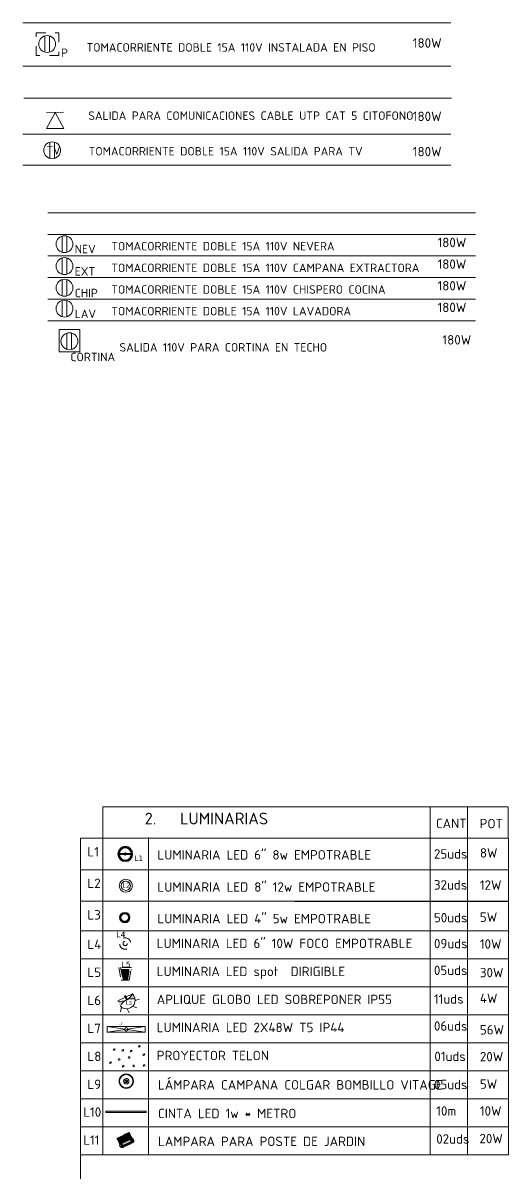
# Model space of a CAD drawing. Header units: millimetres. Extents: x 391 to 679, y 21 to 219.
# Drawn here: x 570.15 to 575.28, y 151.08 to 163.22 of the extents above; entities that cross this region are included whole.
import ezdxf

# ---------------------------------------------------------------- set-up
doc = ezdxf.new("R2010")
doc.units = ezdxf.units.MM
doc.linetypes.add('Demolished', pattern=[0.004762, 0.003175, -0.001587])
doc.linetypes.add('RAYITAS', pattern=[0.375, 0.25, -0.125])
doc.layers.get('0').update_dxf_attribs({"lineweight": 13})
for name, color, linetype, lineweight in [('A-DETL', 7, 'Continuous', 9), ('Comunicaciones', 30, 'Continuous', 9), ('E-LITE-EQPM', 33, 'Continuous', 9), ('ELEC', 1, 'Continuous', 20), ('Electricos Luminarias', 7, 'Continuous', 25), ('G-ANNO-TEXT', 7, 'Continuous', 9), ('IL cuadro', 5, 'Continuous', 9), ('Iluminacion', 190, 'Continuous', 9), ('Salida Iluminacion', 140, 'Continuous', 15), ('TUBERIA', 1, 'Continuous', 9)]:
    doc.layers.add(name, color=color, linetype=linetype, lineweight=lineweight)
doc.styles.add('ISOCPEUR_1', font='isocpeur.ttf', dxfattribs={"height": 0.075})
doc.styles.add('ISOCPEUR_3', font='isocpeur.ttf', dxfattribs={"height": 0.2})
doc.styles.add('ISOCPEUR_B_1', font='', dxfattribs={"height": 0.2})
doc.styles.get("Standard").update_dxf_attribs({"font": 'arial.ttf'})
doc.styles.get('ISOCPEUR_B_1').set_extended_font_data('ISOCPEUR', bold=True)

# ---------------------------------------------------------------- blocks, each defined once
blk = doc.blocks.new('Family - ___-13700779-SIMBOLOS PLANTA DE ILUMINACIÓN')
at = {"layer": 'Electricos Luminarias', "color": 1}
for p, q in [((5.676, -2.028), (5.538, -2.028)), ((5.538, -2.031), (5.676, -2.031))]:
    blk.add_line(p, q, dxfattribs=at)
at = {"layer": 'Electricos Luminarias', "color": 1, "flags": 128}
for points in [[(5.678, -2.029), (5.672, -2.001), (5.655, -1.978), (5.63, -1.963), (5.602, -1.959), (5.574, -1.967), (5.552, -1.985), (5.539, -2.011), (5.536, -2.029)], [(5.536, -2.029), (5.542, -2.058), (5.559, -2.081), (5.584, -2.096), (5.612, -2.1), (5.64, -2.092), (5.662, -2.074), (5.675, -2.048), (5.678, -2.029)], [(5.616, -2.028), (5.612, -2.021), (5.603, -2.02), (5.597, -2.028)], [(5.598, -2.031), (5.602, -2.038), (5.611, -2.039), (5.617, -2.031)]]:
    blk.add_lwpolyline(points, dxfattribs=at)
at = {"layer": 'Electricos Luminarias', "color": 1}
for radius, start, end in [(0.0835, 360, 180), (0.0835, 180, 360), (0.0749, 0, 180), (0.0749, 180, 360), (0.0734, 360, 180), (0.0734, 180, 360), (0.0706, 0, 180), (0.0706, 180, 360)]:
    blk.add_arc((5.607, -2.029), radius, start, end, dxfattribs=at)
at = {"insert": (5.71, -2.048), "char_height": 0.06, "attachment_point": 1}
blk.add_mtext_dynamic_manual_height_columns('{\\fVerdana|b0|i0|c0|p34;L1}', width=0.15636, gutter_width=1, heights=[0], dxfattribs=at)
blk = doc.blocks.new('ROSETA')
at = {"layer": 'Iluminacion', "color": 5}
for radius, start, end in [(0.0755, 90, 270), (0.0537, 90, 270), (0.0755, 270, 90), (0.0537, 270, 90)]:
    blk.add_arc((0, 0), radius, start, end, dxfattribs=at)
at = {"insert": (-0.041, 0.036), "char_height": 0.06, "attachment_point": 1}
blk.add_mtext_dynamic_manual_height_columns('{\\fVerdana|b0|i0|c0|p34;L2}', width=0.07393, gutter_width=1, heights=[0], dxfattribs=at)
blk = doc.blocks.new('Lighting_Fixture-Lutron-Recessed-Finire-4in-Round-Downlight - Not a Type - Load Type Catalog-13473215-1_9 PLANTA ILUMINACIÓN')
at = {"layer": 'E-LITE-EQPM', "color": 243}
for start, end in [(90, 270), (270, 90)]:
    blk.add_arc((0, 0), 0.0737, start, end, dxfattribs=at)
blk = doc.blocks.new('L3')
at = {"layer": 'A-DETL', "color": 6, "linetype": 'Demolished', "ltscale": 4}
blk.add_circle((1040.845, 112.77), 0.0224, dxfattribs=at)
for start, end in [(9.9999, 189.9999), (189.9999, 9.9999)]:
    blk.add_arc((1040.845, 112.77), 0.0597, start, end, dxfattribs=at)
at = {"insert": (1040.75, 112.895), "char_height": 0.06, "attachment_point": 1}
blk.add_mtext_dynamic_manual_height_columns('{\\fVerdana|b0|i0|c0|p34;L4}', width=0.17561, gutter_width=1, heights=[0], dxfattribs=at)
blk = doc.blocks.new('L8')
at = {"layer": 'IL cuadro'}
h = blk.add_hatch(color=256, dxfattribs=at)
h.dxf.hatch_style = 1
h.paths.add_polyline_path([(1040.871, 111.442), (1040.784, 111.442), (1040.804, 111.329), (1040.851, 111.329)])
at = {"layer": 'A-DETL', "linetype": 'Demolished'}
for p, q in [((1040.893, 111.461), (1040.761, 111.461)), ((1040.761, 111.461), (1040.785, 111.329)), ((1040.765, 111.442), (1040.761, 111.442)), ((1040.78, 111.461), (1040.804, 111.329)), ((1040.871, 111.442), (1040.784, 111.442)), ((1040.851, 111.329), (1040.874, 111.461)), ((1040.87, 111.329), (1040.893, 111.461)), ((1040.893, 111.442), (1040.89, 111.442)), ((1040.785, 111.329), (1040.87, 111.329))]:
    blk.add_line(p, q, dxfattribs=at)
at = {"insert": (1040.789, 111.525), "char_height": 0.06, "attachment_point": 1}
blk.add_mtext_dynamic_manual_height_columns('{\\fVerdana|b0|i0|c0|p34;L5}', width=0.09935, gutter_width=1, heights=[0], dxfattribs=at)
blk = doc.blocks.new('*U310')
at = {"layer": 'TUBERIA'}
blk.add_lwpolyline([(0.015, 0.034), (-0.015, -0.034)], dxfattribs=at)
blk = doc.blocks.new('*U311')
at = {"layer": 'Iluminacion', "color": 0, "linetype": 'ByBlock', "lineweight": -2, "transparency": 16777216}
blk.add_blockref('*U310', (144.46, 11.037), dxfattribs=at)
for p, rotation in [((144.574, 10.996), 40.00000000000001), ((144.687, 11.038), 79.99999999999994), ((144.747, 11.143), 120)]:
    blk.add_blockref('*U310', p, dxfattribs=dict(at, rotation=rotation))
blk = doc.blocks.new('Aplique')
at = {"layer": 'Iluminacion'}
h = blk.add_hatch(color=5, dxfattribs=at)
h.dxf.hatch_style = 1
edge = h.paths.add_edge_path()
edge.add_line((144.671, 11.275), (144.713, 11.19))
edge.add_arc((144.666, 10.986), 0.209, 76.9152, 155.8902)
edge.add_line((144.475, 11.071), (144.433, 11.157))
edge.add_arc((144.48, 11.36), 0.209, 256.9152, 335.8902)
h = blk.add_hatch(color=5, dxfattribs=at)
h.dxf.hatch_style = 1
h.paths.add_polyline_path([(144.573, 11.173), (144.541, 11.238), (144.557, 11.246), (144.589, 11.181)])
at = {"layer": 'Iluminacion', "color": 5}
blk.add_lwpolyline([(144.433, 11.157), (144.671, 11.275)], dxfattribs=at)
blk.add_lwpolyline([(144.573, 11.173), (144.541, 11.238), (144.557, 11.246), (144.589, 11.181)], close=True, dxfattribs=at)
for centre, radius, start, end in [((144.48, 11.36), 0.209, 256.9152, 335.8902), ((144.575, 11.169), 0.14, 224.4635, 47.4095), ((144.666, 10.986), 0.209, 76.9152, 155.8902)]:
    blk.add_arc(centre, radius, start, end, dxfattribs=at)
at = {"layer": 'Iluminacion', "color": 5, "rotation": 10}
blk.add_blockref('*U311', (4.136, -24.935), dxfattribs=at)
at = {"insert": (144.565, 11.155), "char_height": 0.06, "attachment_point": 1}
blk.add_mtext_dynamic_manual_height_columns('{\\fVerdana|b0|i0|c0|p34;L3}', width=0.3994, gutter_width=1, heights=[0], dxfattribs=at)
blk = doc.blocks.new('Luminaria Fluorescente')
at = {"layer": 'Iluminacion', "color": 1}
blk.add_lwpolyline([(0, 0.15), (1, 0.15), (1, 0), (0, 0), (0, 0.15)], dxfattribs=at)
at = {"insert": (0.305, 0.248), "char_height": 0.06, "attachment_point": 1}
blk.add_mtext_dynamic_manual_height_columns('{\\fVerdana|b0|i0|c0|p34;L7}', width=0.51626, gutter_width=1, heights=[0], dxfattribs=at)
blk = doc.blocks.new('Lampara tipo CAMPANA - Lampara tipo CAMPANA-1434747-NIVEL 4')
at = {"layer": 'E-LITE-EQPM', "color": 1, "lineweight": 13, "flags": 128}
for points in [[(-0.15, 0), (-0.15, 0.006), (-0.15, 0.012), (-0.149, 0.018), (-0.148, 0.024), (-0.147, 0.03), (-0.146, 0.036), (-0.144, 0.041), (-0.142, 0.047), (-0.14, 0.053), (-0.138, 0.058), (-0.136, 0.064), (-0.133, 0.069), (-0.13, 0.075), (-0.127, 0.08), (-0.124, 0.085), (-0.12, 0.09), (-0.117, 0.094), (-0.113, 0.099), (-0.109, 0.103), (-0.105, 0.108), (-0.1, 0.112), (-0.096, 0.116), (-0.091, 0.119), (-0.086, 0.123), (-0.081, 0.126), (-0.076, 0.129), (-0.071, 0.132), (-0.065, 0.135), (-0.06, 0.138), (-0.054, 0.14), (-0.049, 0.142), (-0.043, 0.144), (-0.037, 0.145), (-0.031, 0.147), (-0.025, 0.148), (-0.02, 0.149), (-0.014, 0.149), (-0.008, 0.15), (-0.002, 0.15), (0.004, 0.15), (0.01, 0.15), (0.016, 0.149), (0.022, 0.148), (0.028, 0.147), (0.034, 0.146), (0.04, 0.145), (0.046, 0.143), (0.051, 0.141), (0.057, 0.139), (0.062, 0.136), (0.068, 0.134), (0.073, 0.131), (0.078, 0.128), (0.083, 0.125), (0.088, 0.121), (0.093, 0.118), (0.098, 0.114), (0.102, 0.11), (0.106, 0.106), (0.111, 0.101), (0.115, 0.097), (0.118, 0.092), (0.122, 0.087), (0.125, 0.082), (0.129, 0.077), (0.132, 0.072), (0.134, 0.067), (0.137, 0.061), (0.139, 0.056), (0.141, 0.05), (0.143, 0.045), (0.145, 0.039), (0.146, 0.033), (0.148, 0.027), (0.148, 0.021), (0.149, 0.015), (0.15, 0.009), (0.15, 0.003), (0.15, 0)], [(-0.028, 0), (-0.028, 0.001), (-0.028, 0.002), (-0.028, 0.003), (-0.028, 0.004), (-0.028, 0.006), (-0.027, 0.007), (-0.027, 0.008), (-0.027, 0.009), (-0.026, 0.01), (-0.026, 0.011), (-0.025, 0.012), (-0.025, 0.013), (-0.024, 0.014), (-0.024, 0.015), (-0.023, 0.016), (-0.023, 0.017), (-0.022, 0.018), (-0.021, 0.018), (-0.02, 0.019), (-0.02, 0.02), (-0.019, 0.021), (-0.018, 0.022), (-0.017, 0.022), (-0.016, 0.023), (-0.015, 0.024), (-0.014, 0.024), (-0.013, 0.025), (-0.012, 0.025), (-0.011, 0.026), (-0.01, 0.026), (-0.009, 0.027), (-0.008, 0.027), (-0.007, 0.027), (-0.006, 0.027), (-0.005, 0.028), (-0.004, 0.028), (-0.003, 0.028), (-0.002, 0.028), (0, 0.028), (0.001, 0.028), (0.002, 0.028), (0.003, 0.028), (0.004, 0.028), (0.005, 0.028), (0.006, 0.027), (0.007, 0.027), (0.008, 0.027), (0.009, 0.026), (0.011, 0.026), (0.012, 0.025), (0.013, 0.025), (0.014, 0.024), (0.015, 0.024), (0.015, 0.023), (0.016, 0.023), (0.017, 0.022), (0.018, 0.021), (0.019, 0.021), (0.02, 0.02), (0.021, 0.019), (0.021, 0.018), (0.022, 0.017), (0.023, 0.016), (0.023, 0.015), (0.024, 0.014), (0.024, 0.013), (0.025, 0.012), (0.025, 0.011), (0.026, 0.01), (0.026, 0.009), (0.027, 0.008), (0.027, 0.007), (0.027, 0.006), (0.027, 0.005), (0.028, 0.004), (0.028, 0.003), (0.028, 0.002), (0.028, 0.001), (0.028, 0)], [(-0.003, 0.001), (-0.003, 0.001), (-0.002, 0.001), (-0.002, 0.001), (-0.002, 0.001), (-0.002, 0.002), (-0.002, 0.002), (-0.002, 0.002), (-0.002, 0.002), (-0.002, 0.002), (-0.002, 0.002), (-0.002, 0.002), (-0.002, 0.002), (-0.002, 0.002), (-0.002, 0.002), (-0.002, 0.002), (-0.001, 0.002), (-0.001, 0.002), (-0.001, 0.002), (-0.001, 0.002), (-0.001, 0.002), (-0.001, 0.003), (-0.001, 0.003), (-0.001, 0.003), (-0.001, 0.003), (-0.001, 0.003), (0, 0.003), (0, 0.003), (0, 0.003), (0, 0.003), (0, 0.003), (0, 0.003), (0, 0.003), (0, 0.003), (0, 0.003), (0.001, 0.003), (0.001, 0.003), (0.001, 0.003), (0.001, 0.003), (0.001, 0.002), (0.001, 0.002), (0.001, 0.002), (0.001, 0.002), (0.001, 0.002), (0.001, 0.002), (0.001, 0.002), (0.002, 0.002), (0.002, 0.002), (0.002, 0.002), (0.002, 0.002), (0.002, 0.002), (0.002, 0.002), (0.002, 0.002), (0.002, 0.002), (0.002, 0.001), (0.002, 0.001), (0.002, 0.001), (0.002, 0.001), (0.002, 0.001), (0.002, 0.001), (0.002, 0.001), (0.002, 0.001), (0.002, 0.001), (0.002, 0.001), (0.003, 0), (0.003, 0), (0.003, 0), (0.003, 0), (0.003, 0), (0.003, 0)], [(-0.003, 0), (-0.003, 0), (-0.003, 0), (-0.003, 0), (-0.003, 0), (-0.003, 0.001), (-0.003, 0.001), (-0.003, 0.001), (-0.003, 0.001), (-0.003, 0.001), (-0.003, 0.001)], [(0.15, 0), (0.15, -0.006), (0.15, -0.012), (0.149, -0.018), (0.148, -0.024), (0.147, -0.03), (0.146, -0.036), (0.144, -0.041), (0.142, -0.047), (0.14, -0.053), (0.138, -0.058), (0.136, -0.064), (0.133, -0.069), (0.13, -0.075), (0.127, -0.08), (0.124, -0.085), (0.12, -0.09), (0.117, -0.094), (0.113, -0.099), (0.109, -0.103), (0.105, -0.108), (0.1, -0.112), (0.096, -0.116), (0.091, -0.119), (0.086, -0.123), (0.081, -0.126), (0.076, -0.129), (0.071, -0.132), (0.065, -0.135), (0.06, -0.138), (0.054, -0.14), (0.049, -0.142), (0.043, -0.144), (0.037, -0.145), (0.031, -0.147), (0.025, -0.148), (0.02, -0.149), (0.014, -0.149), (0.008, -0.15), (0.002, -0.15), (-0.004, -0.15), (-0.01, -0.15), (-0.016, -0.149), (-0.022, -0.148), (-0.028, -0.147), (-0.034, -0.146), (-0.04, -0.145), (-0.046, -0.143), (-0.051, -0.141), (-0.057, -0.139), (-0.062, -0.136), (-0.068, -0.134), (-0.073, -0.131), (-0.078, -0.128), (-0.083, -0.125), (-0.088, -0.121), (-0.093, -0.118), (-0.098, -0.114), (-0.102, -0.11), (-0.106, -0.106), (-0.111, -0.101), (-0.115, -0.097), (-0.118, -0.092), (-0.122, -0.087), (-0.125, -0.082), (-0.129, -0.077), (-0.132, -0.072), (-0.134, -0.067), (-0.137, -0.061), (-0.139, -0.056), (-0.141, -0.05), (-0.143, -0.045), (-0.145, -0.039), (-0.146, -0.033), (-0.148, -0.027), (-0.148, -0.021), (-0.149, -0.015), (-0.15, -0.009), (-0.15, -0.003), (-0.15, 0)], [(0.028, 0), (0.028, -0.001), (0.028, -0.002), (0.028, -0.003), (0.028, -0.004), (0.027, -0.006), (0.027, -0.007), (0.027, -0.008), (0.027, -0.009), (0.026, -0.01), (0.026, -0.011), (0.025, -0.012), (0.025, -0.013), (0.024, -0.014), (0.024, -0.015), (0.023, -0.016), (0.022, -0.017), (0.022, -0.018), (0.021, -0.018), (0.02, -0.019), (0.019, -0.02), (0.019, -0.021), (0.018, -0.022), (0.017, -0.022), (0.016, -0.023), (0.015, -0.024), (0.014, -0.024), (0.013, -0.025), (0.012, -0.025), (0.011, -0.026), (0.01, -0.026), (0.009, -0.027), (0.008, -0.027), (0.007, -0.027), (0.006, -0.027), (0.005, -0.028), (0.004, -0.028), (0.002, -0.028), (0.001, -0.028), (0, -0.028), (-0.001, -0.028), (-0.002, -0.028), (-0.003, -0.028), (-0.004, -0.028), (-0.005, -0.028), (-0.006, -0.027), (-0.008, -0.027), (-0.009, -0.027), (-0.01, -0.026), (-0.011, -0.026), (-0.012, -0.025), (-0.013, -0.025), (-0.014, -0.024), (-0.015, -0.024), (-0.016, -0.023), (-0.017, -0.023), (-0.017, -0.022), (-0.018, -0.021), (-0.019, -0.021), (-0.02, -0.02), (-0.021, -0.019), (-0.022, -0.018), (-0.022, -0.017), (-0.023, -0.016), (-0.024, -0.015), (-0.024, -0.014), (-0.025, -0.013), (-0.025, -0.012), (-0.026, -0.011), (-0.026, -0.01), (-0.027, -0.009), (-0.027, -0.008), (-0.027, -0.007), (-0.027, -0.006), (-0.028, -0.005), (-0.028, -0.004), (-0.028, -0.003), (-0.028, -0.002), (-0.028, -0.001), (-0.028, 0)], [(0.003, 0), (0.003, 0), (0.003, 0), (0.003, 0), (0.003, 0), (0.003, -0.001), (0.002, -0.001), (0.002, -0.001), (0.002, -0.001), (0.002, -0.001), (0.002, -0.001), (0.002, -0.001), (0.002, -0.001), (0.002, -0.001), (0.002, -0.001), (0.002, -0.002), (0.002, -0.002), (0.002, -0.002), (0.002, -0.002), (0.002, -0.002), (0.002, -0.002), (0.002, -0.002), (0.002, -0.002), (0.002, -0.002), (0.001, -0.002), (0.001, -0.002), (0.001, -0.002), (0.001, -0.002), (0.001, -0.002), (0.001, -0.002), (0.001, -0.002), (0.001, -0.003), (0.001, -0.003), (0.001, -0.003), (0, -0.003), (0, -0.003), (0, -0.003), (0, -0.003), (0, -0.003), (0, -0.003), (0, -0.003), (0, -0.003), (0, -0.003), (-0.001, -0.003), (-0.001, -0.003), (-0.001, -0.003), (-0.001, -0.003), (-0.001, -0.003), (-0.001, -0.003), (-0.001, -0.002), (-0.001, -0.002), (-0.001, -0.002), (-0.001, -0.002), (-0.002, -0.002), (-0.002, -0.002), (-0.002, -0.002), (-0.002, -0.002), (-0.002, -0.002), (-0.002, -0.002), (-0.002, -0.002), (-0.002, -0.002), (-0.002, -0.002), (-0.002, -0.002), (-0.002, -0.002), (-0.002, -0.001), (-0.002, -0.001), (-0.002, -0.001), (-0.002, -0.001), (-0.003, -0.001), (-0.003, -0.001), (-0.003, -0.001), (-0.003, -0.001), (-0.003, -0.001), (-0.003, -0.001), (-0.003, 0), (-0.003, 0), (-0.003, 0), (-0.003, 0), (-0.003, 0), (-0.003, 0)]]:
    blk.add_lwpolyline(points, dxfattribs=at)
at = {"layer": 'E-LITE-EQPM', "color": 1, "lineweight": 13}
for radius, start, end in [(0.141, 360, 180), (0.0573, 360, 180), (0.0177, 137.2627, 163.6885), (0.0177, 109.9054, 115.4117), (0.0177, 93.7956, 104.6877), (0.0177, 76.6309, 81.0738), (0.0177, 64.4204, 69.3488), (0.0177, 16.3115, 26.8689), (0.141, 180, 360), (0.0573, 180, 360), (0.0177, 196.3115, 206.8689), (0.0177, 244.4204, 249.3488), (0.0177, 256.6309, 260.9595), (0.0177, 273.7956, 284.6877), (0.0177, 289.9054, 295.4117), (0.0177, 317.2627, 343.6885)]:
    blk.add_arc((0, 0), radius, start, end, dxfattribs=at)
blk = doc.blocks.new('Lighting_CeilingMounted_LineaLightGroup_Epitax_2W - Epitax-2-W-13451218-NIVEL 4')
at = {"layer": 'E-LITE-EQPM', "color": 1, "lineweight": 13}
for p, q in [((0.0143, 0.0143), (-0.0143, 0.0143)), ((-0.0143, 0.0143), (-0.0143, -0.0143)), ((0.0143, -0.0143), (0.0143, 0.0143)), ((-0.0143, -0.0143), (0.0143, -0.0143))]:
    blk.add_line(p, q, dxfattribs=at)
blk = doc.blocks.new('Telefono')
at = {"layer": 'Comunicaciones', "color": 30}
for points in [[(0, 0), (-0.094, 0.176)], [(0, 0), (0.094, 0.176)], [(-0.094, 0), (0.094, 0)]]:
    blk.add_lwpolyline(points, dxfattribs=at)
at = {"layer": 'Iluminacion', "color": 30}
blk.add_lwpolyline([(-0.094, 0.176), (0.094, 0.176)], dxfattribs=at)

msp = doc.modelspace()

# ---------------------------------------------------------------- hatches: boundary and pattern name
h = msp.add_hatch(color=256)
h.dxf.hatch_style = 1
h.paths.add_polyline_path([(571.2039, 151.4794), (571.2337, 151.4939)])
h.paths.add_polyline_path([(571.2635, 151.5084), (571.2337, 151.4939)])
h.paths.add_polyline_path([(571.2039, 151.4794), (571.1742, 151.4649)])
h.paths.add_polyline_path([(571.1742, 151.4649), (571.1444, 151.4504)])
edge = h.paths.add_edge_path()
edge.add_arc((571.2655, 151.5044), 0.00448, 25.96128, 115.96128)
edge.add_arc((571.2655, 151.5044), 0.00448, 25.96128, 115.96128, ccw=False)
h.paths.add_polyline_path([(571.2867, 151.4709), (571.2954, 151.4532)])
h.paths.add_polyline_path([(571.2971, 151.4497), (571.2954, 151.4532)])
h.paths.add_polyline_path([(571.2867, 151.4709), (571.2781, 151.4886)])
h.paths.add_polyline_path([(571.2781, 151.4886), (571.2695, 151.5063)])
h.paths.add_polyline_path([(571.2706, 151.4631), (571.2669, 151.4707)])
h.paths.add_polyline_path([(571.2632, 151.4784), (571.2669, 151.4707)])
h.paths.add_polyline_path([(571.2706, 151.4631), (571.2744, 151.4554)])
h.paths.add_polyline_path([(571.2744, 151.4554), (571.2781, 151.4478)])
h.paths.add_polyline_path([(571.2157, 151.4552), (571.192, 151.4437)])
h.paths.add_polyline_path([(571.1682, 151.4321), (571.192, 151.4437)], flags=16)
h.paths.add_polyline_path([(571.2157, 151.4552), (571.2394, 151.4668)])
h.paths.add_polyline_path([(571.2394, 151.4668), (571.2632, 151.4784)])
h.paths.add_polyline_path([(571.1757, 151.4168), (571.1794, 151.4092)], flags=16)
h.paths.add_polyline_path([(571.1831, 151.4015), (571.1794, 151.4092)], flags=16)
h.paths.add_polyline_path([(571.1757, 151.4168), (571.1719, 151.4245)], flags=16)
h.paths.add_polyline_path([(571.1719, 151.4245), (571.1682, 151.4321)], flags=16)
h.paths.add_polyline_path([(571.1596, 151.409), (571.1682, 151.3913)])
h.paths.add_polyline_path([(571.1699, 151.3878), (571.1682, 151.3913)], flags=17)
h.paths.add_polyline_path([(571.1596, 151.409), (571.1509, 151.4267)])
h.paths.add_polyline_path([(571.1509, 151.4267), (571.1423, 151.4444)])
edge = h.paths.add_edge_path()
edge.add_arc((571.2907, 151.424), 0.0269, 295.96128, 475.96128)
edge.add_arc((571.1941, 151.377), 0.0269, 115.96128, 295.96128)
at = {"layer": 'E-LITE-EQPM'}
h = msp.add_hatch(color=1, dxfattribs=at)
h.dxf.hatch_style = 1
edge = h.paths.add_edge_path()
edge.add_arc((571.2216, 153.7775), 0.055, 90, 270)
edge = h.paths.add_edge_path()
edge.add_arc((571.2216, 153.7775), 0.055, 270, 450)
edge = h.paths.add_edge_path()
edge.add_arc((571.2216, 153.7775), 0.0398, 90, 270)
edge.add_arc((571.2216, 153.7775), 0.0398, 270, 450)
at = {"layer": 'E-LITE-EQPM', "lineweight": 13}
h = msp.add_hatch(color=1, dxfattribs=at)
h.dxf.hatch_style = 1
h.paths.add_polyline_path([(571.0206, 151.7353), (571.4474, 151.7353), (571.4474, 151.7216), (571.0206, 151.7216)])
at = {"layer": 'E-LITE-EQPM'}
h = msp.add_hatch(color=1, dxfattribs=at)
h.dxf.hatch_style = 1
h.paths.add_polyline_path([(571.2675, 151.5025), (571.2894, 151.4575), (571.2797, 151.4528), (571.2578, 151.4977)])
h.paths.add_polyline_path([(571.2655, 151.5044), (571.2733, 151.4883), (571.1563, 151.4314), (571.1484, 151.4474)])
h.paths.add_polyline_path([(571.1563, 151.4483), (571.1782, 151.4034), (571.1685, 151.3987), (571.1466, 151.4436)])
h = msp.add_hatch(color=1, dxfattribs=at)
h.dxf.hatch_style = 1
h.paths.add_polyline_path([(571.2157, 151.4552), (571.192, 151.4437)])
h.paths.add_polyline_path([(571.1682, 151.4321), (571.192, 151.4437)])
h.paths.add_polyline_path([(571.2157, 151.4552), (571.2394, 151.4668)])
h.paths.add_polyline_path([(571.2394, 151.4668), (571.2632, 151.4784)])
h.paths.add_polyline_path([(571.1757, 151.4168), (571.1794, 151.4092)])
h.paths.add_polyline_path([(571.1831, 151.4015), (571.1794, 151.4092)])
h.paths.add_polyline_path([(571.1757, 151.4168), (571.1719, 151.4245)])
h.paths.add_polyline_path([(571.1719, 151.4245), (571.1682, 151.4321)])
edge = h.paths.add_edge_path()
edge.add_arc((571.2907, 151.424), 0.0269, 295.96128, 475.96128)
edge.add_arc((571.2907, 151.424), 0.0269, -64.03872, 115.96128, ccw=False)
h.paths.add_polyline_path([(571.3024, 151.3999), (571.2783, 151.3881)])
edge = h.paths.add_edge_path()
edge.add_line((571.2541, 151.3764), (571.2783, 151.3881))
edge.add_line((571.2541, 151.3764), (571.2783, 151.3881))
edge = h.paths.add_edge_path()
edge.add_line((571.23, 151.3646), (571.2541, 151.3764))
edge.add_line((571.23, 151.3646), (571.2541, 151.3764))
edge = h.paths.add_edge_path()
edge.add_line((571.2058, 151.3528), (571.23, 151.3646))
edge.add_line((571.2058, 151.3528), (571.23, 151.3646))
edge = h.paths.add_edge_path()
edge.add_arc((571.1941, 151.377), 0.0269, 115.96128, 295.96128)
edge.add_arc((571.1941, 151.377), 0.0269, 115.96128, 295.96128, ccw=False)
edge = h.paths.add_edge_path()
edge.add_line((571.2632, 151.4784), (571.2669, 151.4707))
edge.add_line((571.2669, 151.4707), (571.2706, 151.4631))
edge.add_line((571.2706, 151.4631), (571.2744, 151.4554))
edge.add_line((571.2744, 151.4554), (571.2781, 151.4478))
h = msp.add_hatch(color=1, dxfattribs=at)
h.dxf.hatch_style = 1
h.paths.add_polyline_path([(571.2989, 151.4447), (571.3133, 151.4151), (571.1909, 151.3556), (571.1766, 151.3851)])
h.paths.add_polyline_path([(571.2608, 151.473), (571.29, 151.4132), (571.2029, 151.3708), (571.1738, 151.4306)])

# ---------------------------------------------------------------- linework, layer by layer
msp.add_lwpolyline([(570.7551, 151.2732), (570.7551, 150.8912)])
at = {"layer": 'A-DETL', "color": 1}
for p, q in [((570.3797, 162.908), (570.3797, 163.0801)), ((570.4266, 163.0801), (570.4266, 162.908)), ((570.5624, 160.796), (570.5624, 160.9681)), ((570.6092, 160.9681), (570.6092, 160.796)), ((570.5624, 160.5649), (570.5624, 160.737)), ((570.6092, 160.737), (570.6092, 160.5649)), ((570.5624, 160.3366), (570.5624, 160.5087)), ((570.6092, 160.5087), (570.6092, 160.3366)), ((570.5624, 160.1162), (570.5624, 160.2883)), ((570.6092, 160.2883), (570.6092, 160.1162)), ((570.6117, 159.7717), (570.6117, 159.9438)), ((570.6611, 159.9438), (570.6611, 159.7717))]:
    msp.add_line(p, q, dxfattribs=at)
for centre in [(570.4031, 162.994), (570.5858, 160.882), (570.5858, 160.651), (570.5858, 160.4226), (570.5858, 160.2023), (570.6377, 159.8578)]:
    msp.add_circle(centre, 0.0892, dxfattribs=at)
at = {"layer": 'E-LITE-EQPM', "color": 1, "lineweight": 13}
msp.add_lwpolyline([(571.0206, 151.7353), (571.4474, 151.7353), (571.4474, 151.7216), (571.0206, 151.7216)], close=True, dxfattribs=at)
at = {"layer": 'E-LITE-EQPM', "color": 1, "flags": 128}
for points in [[(571.1423, 151.4444), (571.1509, 151.4267), (571.1596, 151.409), (571.1682, 151.3913), (571.1699, 151.3878)], [(571.1699, 151.3878), (571.1682, 151.3913), (571.1596, 151.409), (571.1509, 151.4267), (571.1423, 151.4444)], [(571.2635, 151.5084), (571.2337, 151.4939), (571.2039, 151.4794), (571.1742, 151.4649), (571.1444, 151.4504)], [(571.1444, 151.4504), (571.1742, 151.4649), (571.2039, 151.4794), (571.2337, 151.4939), (571.2635, 151.5084)], [(571.2632, 151.4784), (571.2394, 151.4668), (571.2157, 151.4552), (571.192, 151.4437), (571.1682, 151.4321)], [(571.1682, 151.4321), (571.192, 151.4437), (571.2157, 151.4552), (571.2394, 151.4668), (571.2632, 151.4784)], [(571.1682, 151.4321), (571.1719, 151.4245), (571.1757, 151.4168), (571.1794, 151.4092), (571.1831, 151.4015)], [(571.1831, 151.4015), (571.1794, 151.4092), (571.1757, 151.4168), (571.1719, 151.4245), (571.1682, 151.4321)], [(571.2781, 151.4478), (571.2744, 151.4554), (571.2706, 151.4631), (571.2669, 151.4707), (571.2632, 151.4784)], [(571.2632, 151.4784), (571.2669, 151.4707), (571.2706, 151.4631), (571.2744, 151.4554), (571.2781, 151.4478)], [(571.2971, 151.4497), (571.2954, 151.4532), (571.2867, 151.4709), (571.2781, 151.4886), (571.2695, 151.5063)], [(571.2695, 151.5063), (571.2781, 151.4886), (571.2867, 151.4709), (571.2954, 151.4532), (571.2971, 151.4497)], [(571.2789, 151.4482), (571.2787, 151.4481), (571.2785, 151.448), (571.2783, 151.4479), (571.2781, 151.4478)], [(571.2789, 151.4482), (571.2787, 151.4481), (571.2785, 151.448), (571.2783, 151.4479), (571.2781, 151.4478)], [(571.1831, 151.4015), (571.1829, 151.4014), (571.1827, 151.4013), (571.1825, 151.4012), (571.1823, 151.4011)], [(571.1831, 151.4015), (571.1829, 151.4014), (571.1827, 151.4013), (571.1825, 151.4012), (571.1823, 151.4011)], [(571.2058, 151.3528), (571.23, 151.3646), (571.2541, 151.3764), (571.2783, 151.3881), (571.3024, 151.3999)], [(571.2058, 151.3528), (571.23, 151.3646), (571.2541, 151.3764), (571.2783, 151.3881), (571.3024, 151.3999)]]:
    msp.add_lwpolyline(points, dxfattribs=at)
at = {"layer": 'E-LITE-EQPM', "color": 1}
for points in [[(571.1563, 151.4483), (571.1782, 151.4034), (571.1685, 151.3987), (571.1466, 151.4436)], [(571.2655, 151.5044), (571.2733, 151.4883), (571.1563, 151.4314), (571.1484, 151.4474)], [(571.2608, 151.473), (571.29, 151.4132), (571.2029, 151.3708), (571.1738, 151.4306)], [(571.2989, 151.4447), (571.3133, 151.4151), (571.1909, 151.3556), (571.1766, 151.3851)], [(571.2675, 151.5025), (571.2894, 151.4575), (571.2797, 151.4528), (571.2578, 151.4977)]]:
    msp.add_lwpolyline(points, close=True, dxfattribs=at)
for centre, radius, start, end in [((571.2216, 153.7775), 0.0398, 90, 270), ((571.2216, 153.7775), 0.0398, 270, 90), ((571.1463, 151.4464), 0.00448, 115.96128, 205.96128), ((571.1463, 151.4464), 0.00448, 115.96128, 205.96128), ((571.2655, 151.5044), 0.00448, 25.96128, 115.96128), ((571.2655, 151.5044), 0.00448, 25.96128, 115.96128), ((571.2907, 151.424), 0.0269, 295.96128, 115.96128), ((571.2907, 151.424), 0.0269, 295.96128, 115.96128), ((571.1941, 151.377), 0.0269, 115.96128, 295.96128), ((571.1941, 151.377), 0.0269, 115.96128, 295.96128)]:
    msp.add_arc(centre, radius, start, end, dxfattribs=at)
at = {"layer": 'ELEC'}
for points in [[(571.0377, 152.6278), (571.4377, 152.5678)], [(571.4377, 152.6278), (571.0377, 152.5678)]]:
    msp.add_lwpolyline(points, dxfattribs=at)
msp.add_circle((571.2377, 152.5978), 0.019, dxfattribs=at)
at = {"layer": 'G-ANNO-TEXT', "color": 1}
for p, q in [((570.4321, 161.7867), (570.4321, 161.9588)), ((570.4789, 161.9588), (570.4789, 161.7867))]:
    msp.add_line(p, q, dxfattribs=at)
msp.add_circle((570.4555, 161.8728), 0.0892, dxfattribs=at)
at = {"layer": 'IL cuadro'}
for p, q in [((575.2684, 154.9472), (570.9916, 154.9472)), ((570.9916, 154.9472), (570.9916, 154.6149)), ((575.2684, 154.6149), (575.2684, 154.9472)), ((570.9916, 154.6149), (570.7551, 154.6149)), ((570.7551, 154.6149), (570.7551, 151.2732)), ((570.9916, 154.6149), (575.2729, 154.6106)), ((570.9916, 151.2732), (570.9916, 154.6149)), ((570.9916, 154.6149), (575.2684, 154.6149)), ((575.2729, 154.6106), (575.2729, 151.2732)), ((570.7551, 154.2821), (575.2729, 154.2775)), ((570.7551, 154.2818), (575.2729, 154.2818)), ((570.7551, 153.949), (575.2729, 153.9444)), ((570.7551, 153.9487), (575.2729, 153.9487)), ((570.7551, 153.6383), (575.2767, 153.6338)), ((570.7551, 153.638), (575.2729, 153.638)), ((570.7551, 153.3425), (575.2729, 153.338)), ((570.7551, 153.3423), (575.2729, 153.3423)), ((570.7551, 153.0468), (575.2729, 153.0423)), ((570.7551, 153.0465), (575.2729, 153.0465)), ((570.7551, 152.751), (575.2729, 152.7465)), ((570.7551, 152.7508), (575.2729, 152.7508)), ((570.7551, 152.4555), (575.2729, 152.451)), ((570.7551, 152.4553), (575.2729, 152.4553)), ((570.7551, 152.16), (575.2729, 152.1555)), ((570.7551, 152.1598), (575.2729, 152.1598)), ((570.7551, 151.8645), (575.2729, 151.8599)), ((570.7551, 151.8642), (575.2729, 151.8642)), ((570.7551, 151.5687), (575.2729, 151.5687)), ((570.7551, 151.2732), (575.2729, 151.2732))]:
    msp.add_line(p, q, dxfattribs=at)
for points in [[(570.1478, 163.2159), (574.6611, 163.2159)], [(570.1478, 162.7592), (574.6611, 162.7592)], [(570.1561, 162.4233), (574.6694, 162.4233)], [(570.1478, 162.0443), (574.6611, 162.0443)], [(570.1478, 161.7168), (574.6611, 161.7168)], [(570.4088, 161.2143), (574.9221, 161.2143)], [(570.4088, 160.986), (574.9221, 160.986)], [(570.4088, 160.7576), (574.9221, 160.7576)], [(570.4088, 160.5293), (574.9221, 160.5293)], [(570.4088, 160.301), (574.9221, 160.301)], [(570.4088, 160.0726), (574.9221, 160.0726)], [(574.4449, 151.2732), (574.4449, 154.9472)], [(574.8397, 151.2732), (574.8397, 154.9472)], [(570.9916, 154.6149), (574.919, 154.6149)], [(571.4733, 151.2732), (571.4733, 154.6211)], [(570.7551, 154.2818), (575.2729, 154.2818)], [(570.7551, 153.9487), (575.2729, 153.9487)], [(570.7551, 153.638), (575.2729, 153.638)], [(570.7551, 153.3423), (575.2729, 153.3423)], [(570.7551, 153.0465), (575.2729, 153.0465)], [(570.7551, 152.7508), (575.2729, 152.7508)], [(570.7551, 152.4553), (575.2729, 152.4553)], [(570.7551, 152.1598), (575.2729, 152.1598)], [(570.7551, 151.8642), (575.2729, 151.8642)]]:
    msp.add_lwpolyline(points, dxfattribs=at)
at = {"layer": 'IL cuadro', "color": 1, "linetype": 'RAYITAS', "ltscale": 0.2}
msp.add_lwpolyline([(570.2885, 163.1129), (570.526, 163.1129), (570.526, 162.8714), (570.2885, 162.8714)], close=True, dxfattribs=at)
at = {"layer": 'IL cuadro', "color": 1}
msp.add_lwpolyline([(570.53, 159.9827), (570.7465, 159.9827), (570.7465, 159.7454), (570.53, 159.7454)], close=True, dxfattribs=at)

# ---------------------------------------------------------------- block references
at = {"color": 250, "lineweight": 9, "xscale": 0.932610168290853, "yscale": 0.932610168290853, "zscale": 0.932610168290853}
msp.add_blockref('Family - ___-13700779-SIMBOLOS PLANTA DE ILUMINACIÓN', (565.9981, 156.3409), dxfattribs=at)
at = {"xscale": 0.4, "yscale": 0.4, "zscale": 0.4, "rotation": 0.01}
msp.add_blockref('Luminaria Fluorescente', (571.0377, 152.5678), dxfattribs=at)
at = {"layer": 'Comunicaciones', "xscale": 0.9633582223399563, "yscale": 0.9633582223399563, "zscale": 0.9633582223399563, "rotation": 180.2201840554733}
msp.add_blockref('Telefono', (570.4858, 162.2732), dxfattribs=at)
at = {"layer": 'E-LITE-EQPM', "color": 1, "xscale": 0.7460881346326824, "yscale": 0.7460881346326824, "zscale": 0.7460881346326824}
msp.add_blockref('Lighting_Fixture-Lutron-Recessed-Finire-4in-Round-Downlight - Not a Type - Load Type Catalog-13473215-1_9 PLANTA ILUMINACIÓN', (571.2216, 153.7775), dxfattribs=at)
at = {"layer": 'E-LITE-EQPM', "color": 1, "lineweight": 13, "xscale": 0.5, "yscale": 0.5, "zscale": 0.5}
for name, p, rotation in [('Lighting_CeilingMounted_LineaLightGroup_Epitax_2W - Epitax-2-W-13451218-NIVEL 4', (571.3759, 152.4184), 298.1900000000003), ('Lighting_CeilingMounted_LineaLightGroup_Epitax_2W - Epitax-2-W-13451218-NIVEL 4', (571.1109, 152.3836), 298.1900000000003), ('Lighting_CeilingMounted_LineaLightGroup_Epitax_2W - Epitax-2-W-13451218-NIVEL 4', (571.1625, 152.2804), 298.1900000000003), ('Lighting_CeilingMounted_LineaLightGroup_Epitax_2W - Epitax-2-W-13451218-NIVEL 4', (571.2009, 152.3764), 298.1900000000003), ('Lighting_CeilingMounted_LineaLightGroup_Epitax_2W - Epitax-2-W-13451218-NIVEL 4', (571.2689, 152.3005), 298.1900000000003), ('Lighting_CeilingMounted_LineaLightGroup_Epitax_2W - Epitax-2-W-13451218-NIVEL 4', (571.2888, 152.3692), 298.1900000000003), ('Lighting_CeilingMounted_LineaLightGroup_Epitax_2W - Epitax-2-W-13451218-NIVEL 4', (571.4232, 152.3302), 298.1900000000003), ('Lighting_CeilingMounted_LineaLightGroup_Epitax_2W - Epitax-2-W-13451218-NIVEL 4', (571.0711, 152.2462), 298.1900000000003), ('Lighting_CeilingMounted_LineaLightGroup_Epitax_2W - Epitax-2-W-13451218-NIVEL 4', (571.2054, 152.2072), 298.1900000000003), ('Lighting_CeilingMounted_LineaLightGroup_Epitax_2W - Epitax-2-W-13451218-NIVEL 4', (571.3162, 152.2123), 298.1900000000003), ('Lighting_CeilingMounted_LineaLightGroup_Epitax_2W - Epitax-2-W-13451218-NIVEL 4', (571.4269, 152.2175), 298.1900000000003), ('Lampara tipo CAMPANA - Lampara tipo CAMPANA-1434747-NIVEL 4', (571.2377, 152.0511), 180.1699999999995)]:
    msp.add_blockref(name, p, dxfattribs=dict(at, rotation=rotation))
at = {"layer": 'IL cuadro'}
for name, p in [('L3', (-469.6188, 40.7334)), ('L8', (-469.6015, 41.7884))]:
    msp.add_blockref(name, p, dxfattribs=at)
at = {"layer": 'Iluminacion', "xscale": 0.9031483334437094, "yscale": 0.9031483334437094, "zscale": 0.9031483334437094, "rotation": 0.22018405547333}
msp.add_blockref('ROSETA', (571.2326, 154.113), dxfattribs=at)
at = {"layer": 'Salida Iluminacion', "xscale": 0.65, "yscale": 0.65, "zscale": 0.65}
msp.add_blockref('Aplique', (477.2663, 145.645), dxfattribs=at)

# ---------------------------------------------------------------- texts
at = {"layer": 'G-ANNO-TEXT', "color": 7, "attachment_point": 1}
for s, insert, char_height, width, style in [('TOMACORRIENTE DOBLE 15A 110V INSTALADA EN PISO', (570.8189, 163.003), 0.089392, 3.043338, 'ISOCPEUR_3'), ('\\pxt11;180W', (574.2613, 163.055), 0.099478, 2.637051, 'ISOCPEUR_1'), ('SALIDA PARA COMUNICACIONES CABLE UTP CAT 5 CITOFONO', (570.8365, 162.2831), 0.089392, 3.458182, 'ISOCPEUR_3'), ('\\pxt11;180W', (574.2613, 162.2807), 0.099478, 2.637051, 'ISOCPEUR_1'), ('TOMACORRIENTE DOBLE 15A 110V SALIDA PARA TV', (570.841, 161.9073), 0.089392, 3.043338, 'ISOCPEUR_3'), ('\\pxt11;180W', (574.2613, 161.909), 0.099478, 2.637051, 'ISOCPEUR_1'), ('TOMACORRIENTE DOBLE 15A 110V NEVERA', (571.0799, 160.9055), 0.089392, 2.348763, 'ISOCPEUR_3'), ('\\pxt11;180W', (574.5223, 160.9499), 0.099478, 2.637051, 'ISOCPEUR_1'), ('TOMACORRIENTE DOBLE 15A 110V CAMPANA EXTRACTORA', (571.0799, 160.6772), 0.089392, 3.277893, 'ISOCPEUR_3'), ('\\pxt11;180W', (574.5223, 160.7215), 0.099478, 2.637051, 'ISOCPEUR_1'), ('TOMACORRIENTE DOBLE 15A 110V CHISPERO COCINA', (571.0799, 160.4488), 0.089392, 3.034397, 'ISOCPEUR_3'), ('\\pxt11;180W', (574.5223, 160.4932), 0.099478, 2.637051, 'ISOCPEUR_1'), ('TOMACORRIENTE DOBLE 15A 110V LAVADORA', (571.0799, 160.2205), 0.089392, 2.980348, 'ISOCPEUR_3'), ('\\pxt11;180W', (574.5223, 160.2648), 0.099478, 2.637051, 'ISOCPEUR_1'), ('\\pxt11;180W', (574.5742, 159.9225), 0.099478, 2.637051, 'ISOCPEUR_1'), ('SALIDA 110V PARA CORTINA EN TECHO', (571.1659, 159.8385), 0.089392, 2.348763, 'ISOCPEUR_3'), ('CORTINA', (570.6486, 159.7369), 0.08939, 2.073228, 'ISOCPEUR_3'), ('\\pxi-3,l4,t4;2.^ILUMINARIAS', (571.3077, 154.8843), 0.124348, 1.647603, 'ISOCPEUR_B_1'), ('\\pxt11;CANT', (574.505, 154.8207), 0.099478, 2.637051, 'ISOCPEUR_1'), ('\\pxt11;POT', (574.9671, 154.8186), 0.09948, 2.637051, 'ISOCPEUR_1'), ('L1', (570.8279, 154.5218), 0.09948, 2.637051, 'ISOCPEUR_1'), ('LUMINARIA LED 6" 8w EMPOTRABLE', (571.5669, 154.4888), 0.099478, 2.637051, 'ISOCPEUR_1'), ('25uds', (574.4844, 154.4987), 0.09948, 2.637051, 'ISOCPEUR_1'), ('\\pxt11;8W', (574.9692, 154.5092), 0.09948, 2.637051, 'ISOCPEUR_1'), ('L2', (570.8279, 154.189), 0.09948, 2.637051, 'ISOCPEUR_1'), ('LUMINARIA LED 8" 12w EMPOTRABLE', (571.5669, 154.1491), 0.099478, 2.637051, 'ISOCPEUR_1'), ('32uds', (574.4844, 154.172), 0.09948, 2.637051, 'ISOCPEUR_1'), ('\\pxt11;12W', (574.9692, 154.1704), 0.09948, 2.637051, 'ISOCPEUR_1'), ('L3', (570.8279, 153.8559), 0.09948, 2.637051, 'ISOCPEUR_1'), ('LUMINARIA LED 4" 5w EMPOTRABLE', (571.5669, 153.816), 0.099478, 2.637051, 'ISOCPEUR_1'), ('50uds', (574.4844, 153.8262), 0.09948, 2.637051, 'ISOCPEUR_1'), ('\\pxt11;5W', (574.9692, 153.8317), 0.09948, 2.637051, 'ISOCPEUR_1'), ('L4', (570.8279, 153.545), 0.09948, 2.637051, 'ISOCPEUR_1'), ('LUMINARIA LED 6" 10W FOCO EMPOTRABLE', (571.5594, 153.5546), 0.099478, 2.637051, 'ISOCPEUR_1'), ('09uds', (574.4844, 153.5527), 0.09948, 2.637051, 'ISOCPEUR_1'), ('\\pxt11;10W', (574.9692, 153.5484), 0.09948, 2.637051, 'ISOCPEUR_1'), ('L5', (570.8279, 153.2495), 0.09948, 2.637051, 'ISOCPEUR_1'), ('LUMINARIA LED spot  DIRIGIBLE', (571.5594, 153.2589), 0.099478, 2.637051, 'ISOCPEUR_1'), ('05uds', (574.4844, 153.2703), 0.09948, 2.637051, 'ISOCPEUR_1'), ('30W', (574.9692, 153.2466), 0.09948, 2.637051, 'ISOCPEUR_1'), ('L6', (570.8279, 152.9539), 0.09948, 2.637051, 'ISOCPEUR_1'), ('APLIQUE GLOBO LED SOBREPONER IP55', (571.5594, 152.9631), 0.099478, 2.637051, 'ISOCPEUR_1'), ('11uds', (574.4844, 152.9681), 0.09948, 2.637051, 'ISOCPEUR_1'), ('4W', (574.9692, 152.9755), 0.09948, 2.637051, 'ISOCPEUR_1'), ('L7', (570.8279, 152.6584), 0.09948, 2.637051, 'ISOCPEUR_1'), ('LUMINARIA LED 2X48W T5 IP44', (571.5594, 152.6676), 0.099478, 2.637051, 'ISOCPEUR_1'), ('06uds', (574.4844, 152.683), 0.09948, 2.637051, 'ISOCPEUR_1'), ('56W', (574.9692, 152.6429), 0.09948, 2.637051, 'ISOCPEUR_1'), ('L8', (570.8279, 152.3629), 0.09948, 2.637051, 'ISOCPEUR_1'), ('PROYECTOR TELON', (571.5594, 152.3718), 0.099478, 2.637051, 'ISOCPEUR_1'), ('01uds', (574.4892, 152.3626), 0.09948, 2.637051, 'ISOCPEUR_1'), ('20W', (574.9692, 152.3596), 0.09948, 2.637051, 'ISOCPEUR_1'), ('L9', (570.8279, 152.0674), 0.09948, 2.637051, 'ISOCPEUR_1'), ('LÁMPARA CAMPANA COLGAR BOMBILLO VITAGE', (571.5728, 152.0621), 0.099478, 3.059014, 'ISOCPEUR_1'), ('05uds', (574.4844, 152.0657), 0.09948, 2.637051, 'ISOCPEUR_1'), ('5W', (574.9692, 152.0701), 0.09948, 2.637051, 'ISOCPEUR_1'), ('L10', (570.7838, 151.7748), 0.09948, 2.637051, 'ISOCPEUR_1'), ('CINTA LED 1w * METRO', (571.5728, 151.7601), 0.099478, 3.059014, 'ISOCPEUR_1'), ('10m', (574.5088, 151.7868), 0.09948, 2.637051, 'ISOCPEUR_1'), ('10W', (574.9692, 151.7868), 0.09948, 2.637051, 'ISOCPEUR_1'), ('L11', (570.7838, 151.4791), 0.09948, 2.637051, 'ISOCPEUR_1'), ('LAMPARA PARA POSTE DE JARDIN ', (571.5728, 151.4658), 0.099478, 3.221308, 'ISOCPEUR_1'), ('02uds', (574.5088, 151.4913), 0.09948, 2.637051, 'ISOCPEUR_1'), ('20W', (574.9647, 151.4956), 0.09948, 2.637051, 'ISOCPEUR_1')]:
    msp.add_mtext(s, dxfattribs=dict(at, insert=insert, char_height=char_height, width=width, style=style))
at = {"layer": 'G-ANNO-TEXT', "color": 1, "width": 2.073228, "attachment_point": 1, "style": 'ISOCPEUR_3'}
for s, insert, char_height in [('P', (570.5486, 162.9467), 0.0894), ('TV', (570.3935, 161.9155), 0.08939), ('NEV', (570.6936, 160.8753), 0.08939), ('EXT', (570.6936, 160.6401), 0.08939), ('CHIP', (570.6936, 160.4118), 0.08939), ('LAV', (570.6936, 160.1915), 0.08939)]:
    msp.add_mtext(s, dxfattribs=dict(at, insert=insert, char_height=char_height))

doc.saveas('drawing.dxf')
